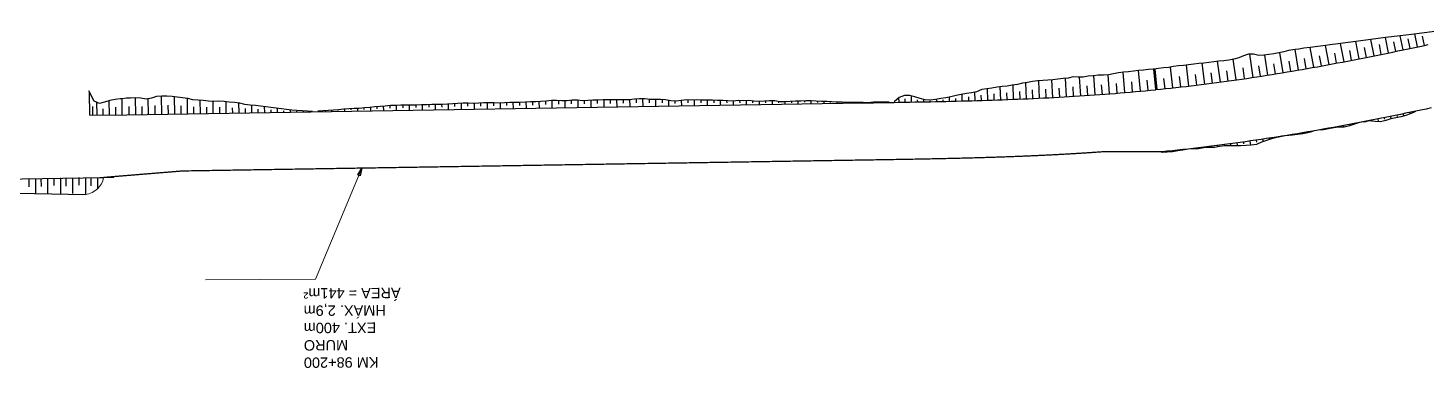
# Model space of a CAD drawing. Header units: metres. Extents: x 288738 to 324331, y 7399322 to 7465117.
# Drawn here: x 293214 to 293752, y 7462656 to 7462787 of the extents above; entities that cross this region are included whole.
import ezdxf

# ---------------------------------------------------------------- set-up
doc = ezdxf.new("R2010")
doc.units = ezdxf.units.M
doc.header["$LTSCALE"] = 10
for name, color, linetype in [('F-HZ-ATERRO-TALUDE', 110, 'Continuous'), ('F-HZ-MUROS', 210, 'Continuous'), ('F-HZ-PIANO-ATERRO', 90, 'Continuous'), ('F-HZ-PIANO-CORTE', 10, 'Continuous'), ('F-HZ-TALUDE', 2, 'Continuous')]:
    doc.layers.add(name, color=color, linetype=linetype)
doc.layers.add('U-HZ-TEXTO-MUROS', color=2, linetype='Continuous', lineweight=0)
doc.styles.add('ARIAL', font='arial.ttf')
doc.styles.add('DIM', font='arial.ttf', dxfattribs={"width": 0.8})
doc.dimstyles.new('U-1_2000', dxfattribs={"dimscale": 2, "dimtxt": 1.5, "dimasz": 0.75, "dimexe": 0.75, "dimexo": 0.75, "dimgap": 0.25, "dimtad": 1, "dimzin": 4, "dimtxsty": 'DIM', "dimblk": 'ARCHTICK', "dimcen": 0.7, "dimdle": 0.75, "dimclrd": 256, "dimclre": 256, "dimclrt": 256, "dimaunit": 1, "dimadec": 3, "dimazin": 2, "dimtfac": 1, "dimtofl": 0, "dimtmove": 0, "dimatfit": 3, "dimldrblk": 'CLOSEDBLANK', "dimfxl": 0, "dimtolj": 1, "dimtzin": 0, "dimlwd": -1, "dimlwe": -1, "dimarcsym": 0})

# ---------------------------------------------------------------- blocks, each defined once
blk = doc.blocks.new('_ArchTick')
at = {"color": 0, "linetype": 'ByBlock', "const_width": 0.15}
blk.add_lwpolyline([(-0.5, -0.5), (0.5, 0.5)], dxfattribs=at)

msp = doc.modelspace()

# ---------------------------------------------------------------- linework, layer by layer
at = {"layer": 'F-HZ-ATERRO-TALUDE', "linetype": 'Continuous', "lineweight": -3}
for p, q in [((293714.713, 7462772.619), (293713.349, 7462779.983)), ((293720.503, 7462773.709), (293719.157, 7462780.757)), ((293726.269, 7462774.825), (293724.96, 7462781.502)), ((293732.001, 7462775.962), (293730.741, 7462782.244)), ((293734.82, 7462776.531), (293734.053, 7462780.312)), ((293737.635, 7462777.104), (293736.434, 7462782.975)), ((293740.431, 7462777.679), (293739.664, 7462781.398)), ((293743.226, 7462778.258), (293742.093, 7462783.702)), ((293745.975, 7462778.833), (293745.202, 7462782.521)), ((293748.723, 7462779.411), (293747.67, 7462784.395)), ((293751.415, 7462779.981), (293750.646, 7462783.601)), ((293672.853, 7462765.871), (293671.788, 7462773.865)), ((293678.861, 7462766.703), (293677.742, 7462774.635)), ((293685.49, 7462767.678), (293684.156, 7462776.586)), ((293691.16, 7462768.559), (293689.946, 7462776.276)), ((293696.96, 7462769.5), (293695.698, 7462777.158)), ((293699.959, 7462770.001), (293699.292, 7462773.958)), ((293702.966, 7462770.515), (293701.605, 7462778.415)), ((293705.903, 7462771.026), (293705.217, 7462774.93)), ((293708.84, 7462771.548), (293707.471, 7462779.198)), ((293711.778, 7462772.079), (293711.068, 7462775.974)), ((293717.609, 7462773.16), (293716.886, 7462777.001)), ((293723.386, 7462774.263), (293722.647, 7462778.081)), ((293729.136, 7462775.39), (293728.384, 7462779.18)), ((293630.147, 7462761.351), (293629.581, 7462768.616)), ((293636.051, 7462761.831), (293635.381, 7462769.664)), ((293642.064, 7462762.368), (293641.323, 7462770.304)), ((293648.027, 7462762.947), (293647.233, 7462770.817)), ((293648.486, 7462762.994), (293647.686, 7462770.874)), ((293654.554, 7462763.636), (293653.677, 7462771.647)), ((293660.695, 7462764.336), (293659.744, 7462772.442)), ((293663.746, 7462764.703), (293663.255, 7462768.745)), ((293666.794, 7462765.082), (293665.786, 7462773.128)), ((293669.824, 7462765.47), (293669.308, 7462769.462)), ((293675.857, 7462766.281), (293675.316, 7462770.222)), ((293682.176, 7462767.183), (293681.56, 7462771.416)), ((293688.291, 7462768.108), (293687.666, 7462772.175)), ((293694.062, 7462769.027), (293693.443, 7462772.868)), ((293583.272, 7462758.884), (293583.135, 7462763.28)), ((293588.251, 7462759.052), (293588.079, 7462764.025)), ((293593.227, 7462759.237), (293593.014, 7462764.767)), ((293598.2, 7462759.443), (293597.937, 7462765.606)), ((293603.202, 7462759.672), (293602.886, 7462766.352)), ((293605.743, 7462759.797), (293605.576, 7462763.165)), ((293608.286, 7462759.929), (293607.934, 7462766.669)), ((293610.964, 7462760.075), (293610.774, 7462763.537)), ((293613.643, 7462760.228), (293613.231, 7462767.336)), ((293616.346, 7462760.391), (293616.12, 7462764.101)), ((293619.057, 7462760.563), (293618.595, 7462767.774)), ((293621.852, 7462760.75), (293621.606, 7462764.407)), ((293624.654, 7462760.946), (293624.128, 7462768.36)), ((293627.401, 7462761.144), (293627.126, 7462764.84)), ((293633.097, 7462761.586), (293632.788, 7462765.365)), ((293639.058, 7462762.094), (293638.707, 7462766.022)), ((293645.047, 7462762.652), (293644.661, 7462766.625)), ((293651.521, 7462763.309), (293651.102, 7462767.286)), ((293657.624, 7462763.98), (293657.164, 7462768.03)), ((293255.183, 7462753.361), (293255.08, 7462759.763)), ((293260.129, 7462753.44), (293260.031, 7462759.498)), ((293265.242, 7462753.522), (293265.13, 7462760.476)), ((293270.222, 7462753.602), (293270.116, 7462760.194)), ((293275.162, 7462753.682), (293275.069, 7462759.51)), ((293280.091, 7462753.761), (293280.01, 7462758.858)), ((293285.055, 7462753.841), (293284.982, 7462758.398)), ((293290.036, 7462753.921), (293289.966, 7462758.297)), ((293295, 7462754.001), (293294.939, 7462757.801)), ((293549.112, 7462758.089), (293549.082, 7462759.832)), ((293551.432, 7462758.13), (293551.409, 7462759.433)), ((293553.909, 7462758.175), (293553.866, 7462760.546)), ((293556.291, 7462758.22), (293556.276, 7462759.03)), ((293558.679, 7462758.266), (293558.661, 7462759.153)), ((293561.155, 7462758.316), (293561.149, 7462758.614)), ((293563.64, 7462758.368), (293563.623, 7462759.197)), ((293566.103, 7462758.423), (293566.089, 7462759.05)), ((293568.58, 7462758.48), (293568.543, 7462760.075)), ((293571.027, 7462758.539), (293571.001, 7462759.593)), ((293573.477, 7462758.601), (293573.41, 7462761.211)), ((293575.958, 7462758.668), (293575.919, 7462760.129)), ((293578.431, 7462758.737), (293578.338, 7462762.014)), ((293580.797, 7462758.807), (293580.736, 7462760.844)), ((293585.76, 7462758.966), (293585.683, 7462761.314)), ((293590.753, 7462759.142), (293590.659, 7462761.711)), ((293595.717, 7462759.338), (293595.599, 7462762.244)), ((293600.686, 7462759.554), (293600.538, 7462762.833)), ((293252.685, 7462753.321), (293252.634, 7462756.484)), ((293257.673, 7462753.401), (293257.623, 7462756.524)), ((293262.664, 7462753.481), (293262.611, 7462756.805)), ((293267.739, 7462753.562), (293267.684, 7462756.997)), ((293272.695, 7462753.642), (293272.645, 7462756.756)), ((293277.599, 7462753.721), (293277.557, 7462756.366)), ((293282.569, 7462753.801), (293282.53, 7462756.193)), ((293287.551, 7462753.881), (293287.514, 7462756.194)), ((293292.515, 7462753.961), (293292.482, 7462755.993)), ((293297.421, 7462754.039), (293297.395, 7462755.635)), ((293299.892, 7462754.079), (293299.846, 7462756.909)), ((293302.381, 7462754.119), (293302.36, 7462755.426)), ((293304.854, 7462754.159), (293304.818, 7462756.411)), ((293307.332, 7462754.199), (293307.316, 7462755.16)), ((293309.802, 7462754.238), (293309.777, 7462755.779)), ((293312.267, 7462754.278), (293312.258, 7462754.844)), ((293314.748, 7462754.318), (293314.735, 7462755.148)), ((293317.237, 7462754.358), (293317.232, 7462754.657)), ((293319.731, 7462754.398), (293319.724, 7462754.821)), ((293322.218, 7462754.438), (293322.216, 7462754.527)), ((293738.339, 7462752.654), (293738.527, 7462751.722)), ((293740.789, 7462753.152), (293740.886, 7462752.675)), ((293743.238, 7462753.652), (293743.414, 7462752.797)), ((293745.687, 7462754.156), (293745.746, 7462753.869)), ((293749.83, 7462754.98), (293749.822, 7462755.016)), ((293710.65, 7462747.342), (293710.641, 7462747.394)), ((293713.132, 7462747.636), (293713.115, 7462747.733)), ((293715.587, 7462748.101), (293715.555, 7462748.274)), ((293718.058, 7462748.443), (293718.032, 7462748.582)), ((293720.554, 7462748.55), (293720.438, 7462749.172)), ((293722.979, 7462749.152), (293722.933, 7462749.392)), ((293725.351, 7462749.939), (293725.322, 7462750.095)), ((293727.779, 7462750.511), (293727.773, 7462750.538)), ((293730.983, 7462751.191), (293731.018, 7462751.012)), ((293733.436, 7462751.675), (293733.64, 7462750.642)), ((293735.888, 7462752.163), (293736.007, 7462751.568)), ((293674.267, 7462741.79), (293674.33, 7462741.305)), ((293676.745, 7462742.118), (293676.797, 7462741.734)), ((293679.222, 7462742.455), (293679.381, 7462741.302)), ((293681.699, 7462742.799), (293681.799, 7462742.086)), ((293684.174, 7462743.15), (293684.407, 7462741.527)), ((293686.648, 7462743.509), (293686.768, 7462742.689)), ((293689.121, 7462743.876), (293689.262, 7462742.936)), ((293691.593, 7462744.25), (293691.63, 7462744.008)), ((293694.063, 7462744.632), (293694.1, 7462744.397)), ((293701.468, 7462745.825), (293701.493, 7462745.671)), ((293703.934, 7462746.237), (293703.996, 7462745.865)), ((293706.398, 7462746.655), (293706.432, 7462746.456)), ((293651.92, 7462739.178), (293651.934, 7462739.039)), ((293654.406, 7462739.437), (293654.45, 7462739.026)), ((293656.892, 7462739.704), (293656.902, 7462739.607)), ((293659.377, 7462739.98), (293659.388, 7462739.882)), ((293661.861, 7462740.262), (293661.866, 7462740.213)), ((293664.344, 7462740.552), (293664.383, 7462740.219)), ((293666.826, 7462740.85), (293666.842, 7462740.716)), ((293669.307, 7462741.156), (293669.36, 7462740.728)), ((293671.787, 7462741.469), (293671.82, 7462741.211)), ((293214.03, 7462728.696, 693), (293214.08, 7462725.538, 693)), ((293216.529, 7462728.736, 693), (293216.622, 7462722.98, 693)), ((293218.655, 7462728.771, 693), (293218.706, 7462725.613, 693)), ((293221.155, 7462728.811, 693), (293221.25, 7462722.898, 693)), ((293223.654, 7462728.851, 693), (293223.7, 7462725.993, 693)), ((293226.153, 7462728.951, 693), (293226.252, 7462722.81, 693)), ((293228.279, 7462728.985, 693), (293228.329, 7462725.827, 693)), ((293230.778, 7462729.025, 693), (293230.875, 7462722.999, 693)), ((293233.278, 7462729.065, 693), (293233.324, 7462726.208, 693)), ((293235.777, 7462729.046), (293235.88, 7462722.639)), ((293237.903, 7462729.08), (293237.953, 7462725.922)), ((293240.402, 7462729.12), (293240.472, 7462724.8))]:
    msp.add_line(p, q, dxfattribs=at)
at = {"layer": 'F-HZ-ATERRO-TALUDE', "color": 2, "linetype": 'Continuous', "lineweight": -3, "flags": 128}
msp.add_lwpolyline([(293251.647, 7462759.637), (293249.917, 7462759.423), (293249.197, 7462759.36), (293247.199, 7462759.211), (293245.206, 7462758.733), (293243.215, 7462758.191), (293241.223, 7462757.657), (293239.21, 7462758.484), (293237.145, 7462762.499)], dxfattribs=at)
at = {"layer": 'F-HZ-MUROS', "linetype": 'Continuous', "lineweight": -3, "const_width": 0.5}
msp.add_lwpolyline([(293650.175, 7462739.027), (293627.433, 7462739.039), (293624.516, 7462738.833), (293621.591, 7462738.637), (293618.667, 7462738.451), (293615.744, 7462738.274), (293612.82, 7462738.107), (293609.898, 7462737.948), (293606.975, 7462737.798), (293604.053, 7462737.657), (293601.132, 7462737.523), (293598.212, 7462737.397), (293595.292, 7462737.278), (293592.372, 7462737.166), (293589.454, 7462737.061), (293586.536, 7462736.962), (293583.618, 7462736.868), (293580.702, 7462736.781), (293577.786, 7462736.698), (293574.872, 7462736.62), (293571.958, 7462736.546), (293569.044, 7462736.477), (293566.132, 7462736.411), (293563.221, 7462736.349), (293560.309, 7462736.29), (293557.4, 7462736.234), (293554.491, 7462736.18), (293551.583, 7462736.128), (293548.676, 7462736.078), (293545.77, 7462736.029), (293542.865, 7462735.981), (293539.961, 7462735.934), (293537.058, 7462735.887), (293273.197, 7462731.647), (293242.791, 7462729.158)], dxfattribs=at)
at = {"layer": 'F-HZ-PIANO-ATERRO', "linetype": 'Continuous', "lineweight": -3}
for p, q in [((293237.559, 7462753.078), (293237.416, 7462761.972)), ((293240.286, 7462753.121), (293240.207, 7462758.075)), ((293245.077, 7462753.198), (293244.989, 7462758.674)), ((293250.015, 7462753.278), (293249.917, 7462759.423)), ((293238.666, 7462753.095), (293238.613, 7462756.422)), ((293242.655, 7462753.159), (293242.616, 7462755.59)), ((293247.521, 7462753.238), (293247.472, 7462756.233))]:
    msp.add_line(p, q, dxfattribs=at)
at = {"layer": 'F-HZ-PIANO-CORTE'}
for p, q in [((293380.631, 7462755.377), (293380.593, 7462757.702)), ((293383.112, 7462756.579), (293383.093, 7462757.74)), ((293388.106, 7462756.651), (293388.087, 7462757.806)), ((293390.622, 7462755.537), (293390.585, 7462757.876)), ((293393.103, 7462756.742), (293393.084, 7462757.906)), ((293395.615, 7462755.617), (293395.58, 7462757.8)), ((293398.095, 7462756.791), (293398.077, 7462757.925)), ((293400.612, 7462755.698), (293400.574, 7462758.035)), ((293403.093, 7462756.898), (293403.074, 7462758.059)), ((293405.61, 7462755.778), (293405.572, 7462758.143)), ((293408.089, 7462757.033), (293408.07, 7462758.248)), ((293410.607, 7462755.858), (293410.567, 7462758.351)), ((293413.08, 7462757.229), (293413.058, 7462758.559)), ((293415.592, 7462755.938), (293415.547, 7462758.787)), ((293418.064, 7462757.346), (293418.042, 7462758.714)), ((293420.576, 7462756.018), (293420.535, 7462758.598)), ((293423.042, 7462757.449), (293423.02, 7462758.839)), ((293425.56, 7462756.098), (293425.517, 7462758.826)), ((293428.029, 7462757.438), (293428.008, 7462758.737)), ((293430.547, 7462756.179), (293430.504, 7462758.887)), ((293433.025, 7462757.58), (293433.003, 7462758.941)), ((293435.546, 7462756.259), (293435.502, 7462759.012)), ((293438.023, 7462757.673), (293438.001, 7462759.048)), ((293440.545, 7462756.339), (293440.501, 7462759.06)), ((293443.023, 7462757.715), (293443.001, 7462759.05)), ((293445.543, 7462756.42), (293445.5, 7462759.101)), ((293448.013, 7462757.89), (293447.99, 7462759.321)), ((293450.532, 7462756.5), (293450.485, 7462759.431)), ((293452.997, 7462757.892), (293452.975, 7462759.244)), ((293455.513, 7462756.58), (293455.472, 7462759.136)), ((293457.989, 7462757.882), (293457.969, 7462759.144)), ((293460.467, 7462756.659), (293460.433, 7462758.775)), ((293462.927, 7462757.634), (293462.912, 7462758.569)), ((293465.432, 7462756.739), (293465.399, 7462758.803)), ((293467.895, 7462757.889), (293467.877, 7462758.998)), ((293470.403, 7462756.819), (293470.369, 7462758.93)), ((293472.885, 7462757.913), (293472.868, 7462758.968)), ((293475.396, 7462756.899), (293475.364, 7462758.851)), ((293477.878, 7462757.902), (293477.863, 7462758.864)), ((293480.389, 7462756.98), (293480.36, 7462758.762)), ((293482.873, 7462757.855), (293482.859, 7462758.691)), ((293485.381, 7462757.06), (293485.356, 7462758.589)), ((293487.865, 7462757.908), (293487.852, 7462758.717)), ((293490.377, 7462757.14), (293490.351, 7462758.745)), ((293492.849, 7462757.876), (293492.838, 7462758.572)), ((293495.35, 7462757.22), (293495.331, 7462758.412)), ((293497.839, 7462757.894), (293497.828, 7462758.528)), ((293500.346, 7462757.3), (293500.325, 7462758.606)), ((293502.819, 7462757.858), (293502.81, 7462758.377)), ((293505.316, 7462757.38), (293505.303, 7462758.211)), ((293507.798, 7462757.933), (293507.789, 7462758.446)), ((293510.305, 7462757.46), (293510.288, 7462758.518)), ((293512.793, 7462758.078), (293512.784, 7462758.655)), ((293515.298, 7462757.54), (293515.282, 7462758.595)), ((293517.785, 7462758.023), (293517.778, 7462758.465)), ((293520.289, 7462757.621), (293520.277, 7462758.4)), ((293522.777, 7462757.966), (293522.772, 7462758.271)), ((293525.277, 7462757.701), (293525.269, 7462758.167)), ((293527.77, 7462757.946), (293527.767, 7462758.151)), ((293530.266, 7462757.781), (293530.261, 7462758.04)), ((293532.763, 7462757.936), (293532.761, 7462758.051)), ((293535.264, 7462757.861), (293535.261, 7462758.026)), ((293537.755, 7462757.922), (293537.755, 7462757.944)), ((293540.251, 7462757.942), (293540.248, 7462758.105)), ((293542.748, 7462758.079), (293542.747, 7462758.176)), ((293325.709, 7462754.494), (293325.707, 7462754.661)), ((293328.202, 7462754.69), (293328.2, 7462754.846)), ((293330.7, 7462754.574), (293330.692, 7462755.038)), ((293333.19, 7462754.92), (293333.185, 7462755.226)), ((293335.688, 7462754.654), (293335.675, 7462755.455)), ((293338.176, 7462755.165), (293338.168, 7462755.635)), ((293340.682, 7462754.735), (293340.666, 7462755.739)), ((293343.17, 7462755.331), (293343.161, 7462755.888)), ((293345.67, 7462754.815), (293345.649, 7462756.135)), ((293348.147, 7462755.626), (293348.135, 7462756.398)), ((293350.653, 7462754.895), (293350.626, 7462756.603)), ((293353.134, 7462755.856), (293353.12, 7462756.778)), ((293355.647, 7462754.975), (293355.617, 7462756.898)), ((293358.131, 7462755.986), (293358.116, 7462756.958)), ((293360.647, 7462755.055), (293360.615, 7462756.999)), ((293363.131, 7462756.046), (293363.115, 7462756.997)), ((293365.645, 7462755.136), (293365.614, 7462757.081)), ((293368.128, 7462756.179), (293368.112, 7462757.183)), ((293370.643, 7462755.216), (293370.611, 7462757.195)), ((293373.126, 7462756.255), (293373.109, 7462757.255)), ((293375.64, 7462755.296), (293375.607, 7462757.354)), ((293378.117, 7462756.442), (293378.1, 7462757.547)), ((293385.626, 7462755.457), (293385.591, 7462757.672))]:
    msp.add_line(p, q, dxfattribs=at)
at = {"layer": 'F-HZ-TALUDE', "linetype": 'Continuous', "lineweight": -3}
msp.add_line((293235.777, 7462729.046), (293246.766, 7462729.222), dxfattribs=at)
at = {"layer": 'F-HZ-TALUDE', "linetype": 'Continuous', "lineweight": -3, "flags": 128}
for points in [[(293766.357, 7462786.706), (293746.44, 7462784.242), (293746.44, 7462784.242), (293746.44, 7462784.242), (293746.44, 7462784.242), (293746.44, 7462784.242), (293746.44, 7462784.242), (293742.093, 7462783.702), (293742.093, 7462783.702), (293742.093, 7462783.702), (293736.434, 7462782.975), (293736.434, 7462782.975), (293736.434, 7462782.975), (293736.434, 7462782.975), (293730.741, 7462782.244), (293724.96, 7462781.502), (293724.96, 7462781.502), (293719.157, 7462780.757), (293719.157, 7462780.757), (293718.162, 7462780.626), (293718.162, 7462780.626), (293714.991, 7462780.202), (293713.349, 7462779.983), (293713.349, 7462779.983), (293707.471, 7462779.198), (293707.471, 7462779.198), (293704.93, 7462778.879), (293703.017, 7462778.604), (293701.605, 7462778.415), (293699.135, 7462778.043), (293697.24, 7462777.564), (293695.349, 7462777.066), (293693.419, 7462776.803), (293691.498, 7462776.497), (293689.572, 7462776.222), (293687.623, 7462776.1), (293685.58, 7462776.602), (293683.619, 7462776.58), (293681.736, 7462776.032), (293679.901, 7462775.145), (293678.003, 7462774.681), (293676.086, 7462774.347), (293674.16, 7462774.075), (293672.218, 7462773.921), (293670.29, 7462773.669), (293668.365, 7462773.392), (293666.431, 7462773.183), (293664.492, 7462773.02), (293662.565, 7462772.76), (293660.631, 7462772.559), (293658.703, 7462772.305), (293656.77, 7462772.088), (293654.838, 7462771.869), (293652.922, 7462771.502), (293650.987, 7462771.302), (293649.058, 7462771.05), (293647.233, 7462770.817), (293647.127, 7462770.811), (293645.186, 7462770.676), (293643.248, 7462770.508), (293641.314, 7462770.303), (293639.384, 7462770.055), (293637.449, 7462769.856), (293635.511, 7462769.686), (293633.585, 7462769.368), (293631.665, 7462768.981), (293629.74, 7462768.624), (293627.795, 7462768.527), (293625.843, 7462768.544), (293623.906, 7462768.337), (293621.964, 7462768.176), (293620.035, 7462767.817), (293618.084, 7462767.759), (293616.122, 7462767.862), (293614.192, 7462767.431), (293612.245, 7462767.239), (293610.302, 7462766.96), (293608.355, 7462766.702), (293606.402, 7462766.547), (293604.441, 7462766.519), (293602.488, 7462766.31), (293600.531, 7462766.146), (293598.585, 7462765.698), (293596.63, 7462765.42), (293594.679, 7462764.962), (293592.718, 7462764.733), (293590.763, 7462764.297), (293588.796, 7462764.123), (293586.832, 7462763.855), (293584.867, 7462763.548), (293582.9, 7462763.244), (293580.93, 7462762.987), (293578.975, 7462762.162), (293577.007, 7462761.704), (293575.03, 7462761.505), (293573.056, 7462761.147), (293571.083, 7462760.675), (293569.11, 7462760.169), (293567.13, 7462759.84), (293565.149, 7462759.534), (293563.169, 7462759.097), (293561.183, 7462758.909), (293559.19, 7462759.024), (293557.189, 7462759.509), (293555.184, 7462760.222), (293553.183, 7462760.713), (293551.189, 7462760.738), (293549.209, 7462759.942), (293547.242, 7462758.235)], [(293237.559, 7462753.078), (293251.749, 7462753.306), (293535.258, 7462757.861), (293537.258, 7462757.893), (293539.257, 7462757.926), (293541.255, 7462757.958), (293543.253, 7462757.991), (293545.249, 7462758.024), (293547.245, 7462758.057), (293549.241, 7462758.092), (293551.235, 7462758.127), (293553.229, 7462758.163), (293555.221, 7462758.199), (293557.214, 7462758.237), (293559.205, 7462758.276), (293561.195, 7462758.317), (293563.185, 7462758.358), (293565.174, 7462758.402), (293567.162, 7462758.446), (293569.149, 7462758.493), (293571.135, 7462758.541), (293573.121, 7462758.592), (293575.105, 7462758.644), (293577.089, 7462758.699), (293579.072, 7462758.755), (293581.054, 7462758.815), (293583.036, 7462758.876), (293585.016, 7462758.94), (293586.996, 7462759.007), (293588.974, 7462759.077), (293590.952, 7462759.15), (293592.929, 7462759.225), (293594.905, 7462759.304), (293596.88, 7462759.386), (293598.854, 7462759.471), (293600.828, 7462759.56), (293602.8, 7462759.652), (293604.771, 7462759.748), (293606.742, 7462759.848), (293608.711, 7462759.951), (293610.679, 7462760.058), (293612.647, 7462760.17), (293614.613, 7462760.285), (293616.579, 7462760.405), (293618.543, 7462760.53), (293620.506, 7462760.659), (293622.468, 7462760.792), (293624.429, 7462760.93), (293626.389, 7462761.07), (293628.349, 7462761.214), (293630.308, 7462761.364), (293632.267, 7462761.518), (293634.225, 7462761.678), (293636.183, 7462761.843), (293638.141, 7462762.012), (293640.098, 7462762.187), (293642.054, 7462762.367), (293644.011, 7462762.552), (293645.966, 7462762.742), (293647.921, 7462762.937), (293648.027, 7462762.947), (293649.876, 7462763.137), (293651.83, 7462763.342), (293653.784, 7462763.552), (293655.737, 7462763.767), (293657.69, 7462763.987), (293659.641, 7462764.212), (293661.593, 7462764.442), (293663.544, 7462764.678), (293665.494, 7462764.918), (293667.443, 7462765.163), (293669.392, 7462765.414), (293671.34, 7462765.669), (293673.288, 7462765.929), (293675.235, 7462766.195), (293677.181, 7462766.465), (293679.126, 7462766.741), (293681.071, 7462767.021), (293683.015, 7462767.307), (293684.958, 7462767.597), (293686.901, 7462767.893), (293688.842, 7462768.193), (293690.783, 7462768.499), (293692.723, 7462768.809), (293694.663, 7462769.124), (293696.602, 7462769.441), (293698.542, 7462769.763), (293700.482, 7462770.089), (293702.421, 7462770.42), (293704.361, 7462770.756), (293706.301, 7462771.096), (293708.241, 7462771.44), (293710.18, 7462771.789), (293712.12, 7462772.141), (293714.06, 7462772.498), (293716, 7462772.858), (293717.941, 7462773.222), (293719.881, 7462773.59), (293721.821, 7462773.961), (293723.762, 7462774.336), (293725.702, 7462774.714), (293727.643, 7462775.095), (293729.584, 7462775.479), (293731.526, 7462775.867), (293733.467, 7462776.257), (293735.409, 7462776.65), (293737.351, 7462777.046), (293739.293, 7462777.444), (293741.235, 7462777.845), (293743.178, 7462778.248), (293745.121, 7462778.654), (293747.065, 7462779.061), (293749.009, 7462779.471), (293750.953, 7462779.883), (293752.897, 7462780.296)], [(293251.749, 7462753.306), (293535.258, 7462757.861), (293537.258, 7462757.893), (293539.257, 7462757.926), (293541.255, 7462757.958), (293543.253, 7462757.991), (293545.249, 7462758.024), (293547.245, 7462758.057), (293549.241, 7462758.092), (293551.235, 7462758.127), (293553.229, 7462758.163), (293555.221, 7462758.199), (293557.214, 7462758.237), (293559.205, 7462758.276), (293561.195, 7462758.317), (293563.185, 7462758.358), (293565.174, 7462758.402), (293567.162, 7462758.446), (293569.149, 7462758.493), (293571.135, 7462758.541), (293573.121, 7462758.592), (293575.105, 7462758.644), (293577.089, 7462758.699), (293579.072, 7462758.755), (293581.054, 7462758.815), (293583.036, 7462758.876), (293585.016, 7462758.94), (293586.996, 7462759.007), (293588.974, 7462759.077), (293590.952, 7462759.15), (293592.929, 7462759.225), (293594.905, 7462759.304), (293596.88, 7462759.386), (293598.854, 7462759.471), (293600.828, 7462759.56), (293602.8, 7462759.652), (293604.771, 7462759.748), (293606.742, 7462759.848), (293608.711, 7462759.951), (293610.679, 7462760.058), (293612.647, 7462760.17), (293614.613, 7462760.285), (293616.579, 7462760.405), (293618.543, 7462760.53), (293620.506, 7462760.659), (293622.468, 7462760.792), (293624.429, 7462760.93), (293626.389, 7462761.07), (293628.349, 7462761.214), (293630.308, 7462761.364), (293632.267, 7462761.518), (293634.225, 7462761.678), (293636.183, 7462761.843), (293638.141, 7462762.012), (293640.098, 7462762.187), (293642.054, 7462762.367), (293644.011, 7462762.552), (293645.966, 7462762.742), (293647.921, 7462762.937), (293648.027, 7462762.947), (293649.876, 7462763.137), (293651.83, 7462763.342), (293653.784, 7462763.552), (293655.737, 7462763.767), (293657.69, 7462763.987), (293659.641, 7462764.212), (293661.593, 7462764.442), (293663.544, 7462764.678), (293665.494, 7462764.918), (293667.443, 7462765.163), (293669.392, 7462765.414), (293671.34, 7462765.669), (293673.288, 7462765.929), (293675.235, 7462766.195), (293677.181, 7462766.465), (293679.126, 7462766.741), (293681.071, 7462767.021), (293683.015, 7462767.307), (293684.958, 7462767.597), (293686.901, 7462767.893), (293688.842, 7462768.193), (293690.783, 7462768.499), (293692.723, 7462768.809), (293694.663, 7462769.124), (293696.602, 7462769.441), (293698.542, 7462769.763), (293700.482, 7462770.089), (293702.421, 7462770.42), (293704.361, 7462770.756), (293706.301, 7462771.096), (293708.241, 7462771.44), (293710.18, 7462771.789), (293712.12, 7462772.141), (293714.06, 7462772.498), (293716, 7462772.858), (293717.941, 7462773.222), (293719.881, 7462773.59), (293721.821, 7462773.961), (293723.762, 7462774.336), (293725.702, 7462774.714), (293727.643, 7462775.095), (293729.584, 7462775.479), (293731.526, 7462775.867), (293733.467, 7462776.257), (293735.409, 7462776.65), (293737.351, 7462777.046), (293739.293, 7462777.444), (293741.235, 7462777.845), (293743.178, 7462778.248), (293745.121, 7462778.654), (293747.065, 7462779.061), (293749.009, 7462779.471), (293750.953, 7462779.883), (293752.897, 7462780.296)], [(293323.284, 7462754.504), (293321.281, 7462754.714), (293319.278, 7462754.852), (293317.276, 7462754.952), (293315.274, 7462755.096), (293313.271, 7462755.288), (293311.266, 7462755.529), (293309.261, 7462755.865), (293307.256, 7462756.128), (293305.252, 7462756.346), (293303.247, 7462756.646), (293301.244, 7462756.836), (293299.242, 7462756.941), (293297.237, 7462757.251), (293295.228, 7462757.772), (293293.225, 7462757.97), (293291.222, 7462758.111), (293289.217, 7462758.408), (293287.215, 7462758.521), (293285.217, 7462758.388), (293283.215, 7462758.473), (293281.21, 7462758.782), (293279.208, 7462758.909), (293277.206, 7462759.029), (293275.198, 7462759.49), (293273.193, 7462759.796), (293271.189, 7462760.039), (293269.184, 7462760.328), (293267.181, 7462760.461), (293265.181, 7462760.48), (293263.183, 7462760.322), (293261.193, 7462759.712), (293259.198, 7462759.345), (293257.192, 7462759.718), (293255.191, 7462759.769), (293253.193, 7462759.653), (293251.647, 7462759.637)], [(293545.247, 7462758.191), (293543.249, 7462758.193), (293541.252, 7462758.127), (293539.254, 7462758.084), (293537.257, 7462757.897), (293535.255, 7462758.026), (293533.255, 7462758.049), (293531.254, 7462758.057), (293529.254, 7462758.023), (293527.251, 7462758.195), (293525.252, 7462758.166), (293523.25, 7462758.231), (293521.247, 7462758.395), (293519.247, 7462758.405), (293517.245, 7462758.487), (293515.243, 7462758.597), (293513.242, 7462758.681), (293511.243, 7462758.569), (293509.245, 7462758.463), (293507.245, 7462758.44), (293505.248, 7462758.205), (293503.246, 7462758.317), (293501.242, 7462758.592), (293499.241, 7462758.623), (293497.243, 7462758.488), (293495.244, 7462758.408), (293493.242, 7462758.521), (293491.237, 7462758.775), (293489.238, 7462758.707), (293487.238, 7462758.721), (293485.24, 7462758.581), (293483.238, 7462758.678), (293481.237, 7462758.743), (293479.236, 7462758.787), (293477.234, 7462758.9), (293475.234, 7462758.848), (293473.232, 7462758.965), (293471.232, 7462758.978), (293469.233, 7462758.867), (293467.23, 7462759.061), (293465.234, 7462758.779), (293463.237, 7462758.565), (293461.237, 7462758.588), (293459.229, 7462759.056), (293457.226, 7462759.197), (293455.227, 7462759.128), (293453.225, 7462759.217), (293451.222, 7462759.429), (293449.221, 7462759.434), (293447.224, 7462759.25), (293445.227, 7462759.078), (293443.227, 7462759.05), (293441.227, 7462759.055), (293439.226, 7462759.068), (293437.226, 7462759.035), (293435.226, 7462759.009), (293433.227, 7462758.943), (293431.227, 7462758.922), (293429.229, 7462758.827), (293427.231, 7462758.68), (293425.228, 7462758.851), (293423.227, 7462758.866), (293421.231, 7462758.604), (293419.231, 7462758.586), (293417.227, 7462758.801), (293415.227, 7462758.784), (293413.231, 7462758.575), (293411.233, 7462758.392), (293409.235, 7462758.268), (293407.235, 7462758.234), (293405.237, 7462758.125), (293403.238, 7462758.059), (293401.237, 7462758.054), (293399.238, 7462757.995), (293397.24, 7462757.874), (293395.241, 7462757.785), (293393.239, 7462757.909), (293391.239, 7462757.874), (293389.239, 7462757.878), (293387.24, 7462757.752), (293385.242, 7462757.655), (293383.24, 7462757.742), (293381.24, 7462757.722), (293379.241, 7462757.66), (293377.244, 7462757.462), (293375.246, 7462757.33), (293373.247, 7462757.26), (293371.248, 7462757.184), (293369.247, 7462757.219), (293367.247, 7462757.155), (293365.249, 7462757.064), (293363.25, 7462756.997), (293361.249, 7462757.004), (293359.249, 7462756.99), (293357.25, 7462756.933), (293355.25, 7462756.89), (293353.252, 7462756.787), (293351.254, 7462756.642), (293349.255, 7462756.518), (293347.259, 7462756.304), (293345.262, 7462756.094), (293343.265, 7462755.895), (293341.267, 7462755.758), (293339.267, 7462755.694), (293337.269, 7462755.587), (293335.271, 7462755.421), (293333.274, 7462755.233), (293331.276, 7462755.082), (293329.278, 7462754.932), (293327.281, 7462754.773), (293325.283, 7462754.631)], [(293753.99, 7462755.892), (293752.024, 7462755.477), (293750.057, 7462755.064), (293748.088, 7462754.654), (293746.119, 7462754.245), (293744.149, 7462753.838), (293742.178, 7462753.435), (293740.205, 7462753.033), (293738.232, 7462752.633), (293736.257, 7462752.237), (293734.282, 7462751.842), (293732.305, 7462751.451), (293730.327, 7462751.063), (293728.348, 7462750.678), (293726.368, 7462750.295), (293724.386, 7462749.916), (293722.404, 7462749.541), (293720.42, 7462749.169), (293718.435, 7462748.8), (293716.448, 7462748.436), (293714.461, 7462748.075), (293712.472, 7462747.718), (293710.482, 7462747.366), (293708.49, 7462747.017), (293706.498, 7462746.672), (293704.503, 7462746.333), (293702.508, 7462745.997), (293700.511, 7462745.666), (293698.513, 7462745.34), (293696.514, 7462745.018), (293694.514, 7462744.702), (293692.513, 7462744.391), (293690.511, 7462744.085), (293688.509, 7462743.784), (293686.505, 7462743.488), (293684.501, 7462743.197), (293682.497, 7462742.91), (293680.491, 7462742.629), (293678.485, 7462742.353), (293676.478, 7462742.082), (293674.471, 7462741.816), (293672.463, 7462741.555), (293670.454, 7462741.299), (293668.445, 7462741.048), (293666.435, 7462740.802), (293664.424, 7462740.561), (293662.413, 7462740.325), (293660.401, 7462740.095), (293658.389, 7462739.869), (293656.376, 7462739.648), (293654.362, 7462739.432), (293652.348, 7462739.221), (293650.443, 7462739.027), (293650.334, 7462739.016), (293650.334, 7462739.016)], [(293746.226, 7462753.731), (293744.311, 7462753.051), (293742.369, 7462752.5), (293740.4, 7462752.073), (293738.42, 7462751.702), (293736.493, 7462751.062), (293734.531, 7462750.586), (293732.45, 7462750.718), (293729.709, 7462750.943)], [(293752.035, 7462755.423), (293750.064, 7462755.031), (293748.098, 7462754.608)], [(293728.361, 7462750.61), (293726.372, 7462750.271), (293724.439, 7462749.643), (293722.507, 7462748.993), (293720.536, 7462748.546), (293718.494, 7462748.481), (293716.472, 7462748.305), (293714.501, 7462747.852), (293712.504, 7462747.537), (293710.489, 7462747.325)], [(293697.755, 7462745.218), (293694.546, 7462744.499), (293692.566, 7462744.048), (293690.61, 7462743.433), (293688.668, 7462742.718), (293686.752, 7462741.805), (293684.738, 7462741.553), (293682.711, 7462741.396), (293680.67, 7462741.34), (293678.632, 7462741.279), (293676.575, 7462741.361), (293674.535, 7462741.332), (293672.525, 7462741.071), (293670.527, 7462740.72), (293668.484, 7462740.734), (293666.466, 7462740.544), (293664.465, 7462740.219), (293662.427, 7462740.202), (293660.405, 7462740.063), (293658.407, 7462739.707), (293656.398, 7462739.44), (293654.406, 7462739.017), (293652.377, 7462738.94), (293650.47, 7462738.76)], [(293708.529, 7462746.796), (293706.566, 7462746.274), (293704.568, 7462745.954), (293702.567, 7462745.643), (293700.554, 7462745.404)], [(293195.687, 7462728.402), (293242.791, 7462729.158)]]:
    msp.add_lwpolyline(points, dxfattribs=at)
at = {"layer": 'F-HZ-TALUDE'}
for points in [[(293746.226, 7462753.731), (293748.098, 7462754.608)], [(293728.361, 7462750.61), (293729.709, 7462750.943)], [(293700.554, 7462745.404), (293697.755, 7462745.218)], [(293203.106, 7462723.22), (293235.88, 7462722.639)]]:
    msp.add_lwpolyline(points, dxfattribs=at)
at = {"layer": 'F-HZ-TALUDE', "linetype": 'Continuous', "lineweight": -3, "flags": 128}
msp.add_lwpolyline([(293650.47, 7462738.76, -0.4236111), (293650.175, 7462739.027, -0.0476194)], format="xyb", dxfattribs=at)
at = {"layer": 'U-HZ-TEXTO-MUROS'}
msp.add_lwpolyline([(293235.883, 7462722.639, 0.3324416), (293242.791, 7462729.158, 0.2533147)], format="xyb", dxfattribs=at)

# ---------------------------------------------------------------- texts
at = {"layer": 'U-HZ-TEXTO-MUROS', "linetype": 'Continuous', "lineweight": -3, "insert": (293319.774, 7462686.488), "char_height": 4, "attachment_point": 9, "rotation": 180.30919, "style": 'ARIAL'}
msp.add_mtext('KM 98+200\\PMURO \\PEXT.^I400m\\PHMÁX. 2,9m\\PÁREA = 441m²', dxfattribs=at)

# ---------------------------------------------------------------- leaders
at = {"layer": 'U-HZ-TEXTO-MUROS', "linetype": 'Continuous', "lineweight": -3}
msp.add_leader([(293342.279, 7462732.699), (293324.409, 7462689.976), (293282.046, 7462689.747)], dimstyle='U-1_2000', override={"dimscale": 1, "dimasz": 3}, dxfattribs=at)

doc.saveas('drawing.dxf')
